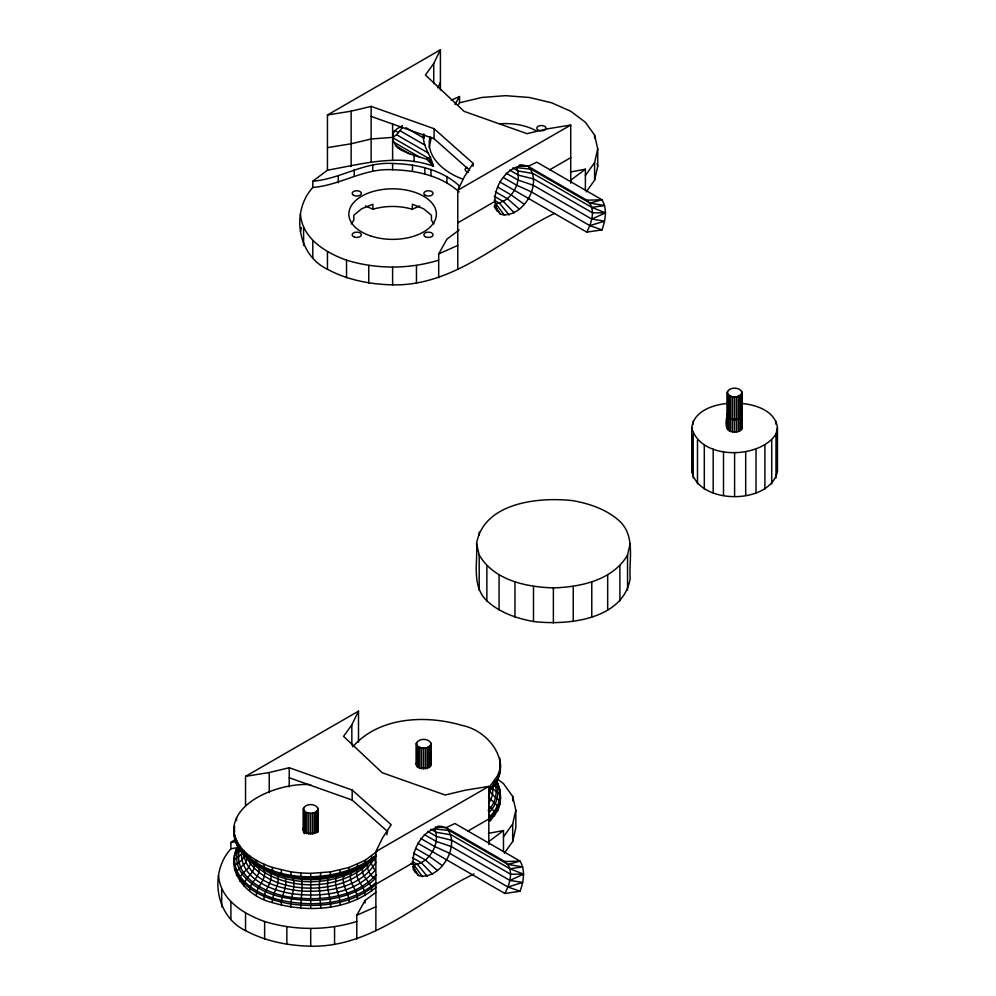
<?xml version="1.0" encoding="UTF-8"?>
<svg xmlns="http://www.w3.org/2000/svg" width="996" height="996" viewBox="0 0 996 996"><rect width="100%" height="100%" fill="white"/><g stroke="black" fill="none" stroke-linecap="round" stroke-linejoin="round"><path stroke-width="1.49" d="M435.339 826.917L446.171 827.664C461.883 844.21 440.705 880.875 418.532 875.546C402.82 859 423.997 822.335 446.171 827.664L504.823 861.528C514.621 869.371 509.877 884.137 504.823 893.449L417.797 843.201M518.792 165.685L528.079 166.32C543.779 182.866 522.614 219.531 500.428 214.202C484.728 197.656 505.893 160.991 528.079 166.32L586.731 200.184C596.529 208.027 591.786 222.805 586.731 232.105L499.706 181.857M446.171 827.664L454.923 823.518L520.099 861.142C525.602 870.355 523.485 881.684 520.099 891.246L504.823 893.449M528.079 166.32L536.832 162.174L601.995 199.798C607.51 209.011 605.381 220.34 601.995 229.902L586.731 232.105M375.803 856.572C338.478 888.693 273.514 887.747 240.073 850.435C213.43 807.445 276.826 781.922 310.702 784.686M234.558 826.232L234.259 833.552L234.583 830.664M238.144 846.015C223.478 870.84 248.228 897.197 272.306 902.55C306.419 912.809 347.878 911.016 376.102 887.287M233.911 864.142L234.558 858.353M241.605 851.082C239.189 877.924 270.8 890.499 292.7 893.798C321.222 897.496 355.36 893.736 374.969 870.38L371.483 864.204L371.022 861.017L373.077 857.506M386.846 834.822L387.344 830.477M490.754 788.595L488.613 797.373L497.502 805.839L497.851 810.408L490.169 821.102L489.87 816.483L488.65 814.653M499.805 769.609L497.851 775.286L490.169 785.981L489.87 790.401C515.032 766.41 491.115 731.151 462.057 725.412C425.877 714.692 379.165 716.709 352.709 746.851M499.457 774.091L500.465 763.82M497.851 810.408C501.81 801.033 501.362 789.654 496.22 780.802M241.256 850.771L236.861 844.969L234.558 837.81L234.558 834.822C239.239 852.128 256.458 861.951 272.306 867.429L272.481 871.774L273.539 872.845C297.53 880.476 323.887 880.476 347.878 872.845L348.936 871.774L349.11 867.429L365.009 860.382L377.223 851.207M238.43 847.77C228.843 874.463 260.155 892.777 282.254 897.147C313.541 903.845 350.268 901.044 375.081 878.958C369.977 875.384 366.117 868.861 367.673 862.499L362.893 866.62C359.394 876.841 372.467 881.821 371.633 891.134M249.025 858.677L250.394 861.017C251.54 870.317 238.442 872.309 239.75 881.111M247.494 857.394L245.763 862.598L236.861 871.052L236.525 875.621M354.887 869.508L357.24 868.562L357.464 864.204M554.598 213.381C501.934 238.704 454.699 286.25 392.611 284.856C370.051 284.358 347.467 280.013 327.447 269.269C297.194 254.964 290.882 211.339 312.794 187.485L312.794 181.222L327.447 170.191C362.357 163.917 398.537 153.633 433.484 166.208L426.774 159.285C414.485 155.052 388.627 150.745 393.345 132.866L396.844 128.907L402.409 125.683M499.805 758.031L500.117 768.339M300.456 231.645L301.39 227.524M474.034 873.94C420.872 899.376 373.326 947.545 310.702 946.2C288.143 945.702 265.571 941.357 245.539 930.613C215.298 916.308 208.973 872.683 230.898 848.829L230.898 842.554L235.778 838.881M423.561 138.469L424.508 134.348M430.073 136.863C424.894 157.443 445.909 173.254 463.19 179.243M429.089 147.445L431.38 137.398M317.363 826.817C321.16 834.138 306.121 835.793 303.294 830.178L303.332 808.964C305.062 803.137 316.355 803.137 318.085 808.964L318.122 830.888M304.054 829.817L304.054 826.817L303.294 830.178M318.085 808.964C316.355 814.803 305.062 814.803 303.332 808.964M327.447 170.191L327.447 115.013L351.14 111.166L371.147 106.385L434.082 128.696L473.112 163.356L464.447 176.578L457.774 190.261L457.774 269.269M416.291 764.816L416.291 743.751C418.021 737.912 429.313 737.912 431.031 743.751L431.031 764.816M476.574 543.555C483.707 502.221 539.571 496.693 573.248 500.727C590.18 503.802 606.987 509.591 619.885 521.394C635.46 536.458 628.862 559.528 630.169 578.676C623.048 620.01 567.172 625.538 533.495 621.504C516.575 618.429 499.768 612.64 486.87 600.849C471.282 585.773 477.881 562.703 476.574 543.555L479.188 555.033L479.188 590.155M431.031 743.751C429.313 749.577 418.021 749.577 416.291 743.751M586.221 191.867L594.587 180.201L594.587 162.647L597.725 148.877L594.587 135.107L585.387 122.271L570.733 111.253L551.647 102.8L529.424 97.484L505.57 95.666L481.715 97.484L459.492 102.8L457.998 105.476M594.587 180.201L597.725 166.432L597.725 148.877M504.312 853.211L512.679 841.545L512.679 823.991L515.828 810.221L512.679 796.451L503.478 783.615L497.378 779.021M512.679 841.545L515.828 827.776L515.828 810.221M627.555 590.155L627.555 555.033L630.169 543.555M741.534 403.43C756.001 404.65 775.324 411.012 777.453 427.645L777.453 471.544C769.883 505.009 699.317 505.009 691.747 471.544L691.747 427.645C693.876 411.012 713.198 404.65 727.665 403.43M691.747 471.544L692.618 467.697M741.721 414C742.344 420.922 728.711 421.271 727.229 415.108L727.229 392.524C728.96 386.697 740.24 386.697 741.97 392.524L742.02 428.79C739.655 432.364 734.525 432.563 730.765 431.48C723.718 428.99 726.196 418.133 727.952 412.879M727.229 415.108L727.478 414M726.918 427.645L727.952 425.429M741.97 392.524C740.24 398.363 728.96 398.363 727.229 392.524M741.248 412.879C745.282 420.549 728.188 422.204 726.918 415.108M742.02 428.79L742.281 415.108M775.996 477.943L775.996 434.044L777.453 427.645M497.502 779.756C499.594 773.743 501.386 767.418 499.805 761.019M234.558 855.377L236.861 848.206L238.903 846.388M239.675 848.754C231.782 878.235 268.198 894.371 291.928 897.384C320.949 901.143 355.186 897.521 376.077 874.911M375.081 857.07C353.891 898.653 265.758 898.753 245.912 855.85M346.745 872.459L353.045 870.018C344.778 879.493 358.074 889.44 357.464 899.326M358.249 868.076C352.285 878.435 365.594 885.78 365.009 895.504M245.489 854.63L241.742 860.258L234.919 865.387L234.558 869.931M570.733 183.214L570.733 125.048L547.041 128.895L527.033 133.676L464.099 111.365L425.454 75.024L433.733 63.483L440.406 49.8L327.447 115.013M437.73 87.885L440.406 82.407M488.824 844.546L488.824 786.392L465.132 790.239L445.125 795.02L382.19 772.709L343.545 736.368L351.837 724.827L358.498 711.144L245.539 776.357L245.539 805.864M375.878 930.613L375.878 851.605L382.539 837.922L391.204 824.7L352.173 790.04L289.238 767.729L269.231 772.51L245.539 776.357M454.998 104.555L459.492 96.525L451.313 100.148M438.688 277.735L438.688 253.905L446.918 239.177L459.119 229.989M301.228 877.812L300.68 872.994L290.832 871.861L272.306 867.429M356.792 939.066L356.792 915.237L365.009 900.521L376.002 892.254M329.95 877.127L330.585 871.861L349.11 867.429M237.82 847.484L236.525 849.688L236.525 852.676M488.65 803.921L492.622 795.045L492.771 785.869M423.474 133.999C422.279 146.288 430.733 155.04 433.484 166.208L428.741 158.451L392.611 137.585L396.545 134.721L402.571 127.388M351.19 223.901L353.792 220.278L353.792 215.261L361.66 208.762L372.902 204.217L372.902 209.235C385.701 205.537 399.533 205.537 412.319 209.235L419.764 205.935M585.387 175.483L594.587 162.647M303.294 830.39L304.054 829.319M303.581 830.44L304.328 829.407M417.013 761.604C412.581 769.709 432.401 770.991 431.081 762.662M479.188 555.033C494.053 580.357 526.149 587.03 553.378 587.901C580.593 587.03 612.702 580.357 627.555 555.033M691.747 427.645C700.088 460.214 759.699 459.517 775.996 434.044M503.478 836.827L512.679 823.991M345.575 872.957L337.32 875.26C332.017 884.946 340.669 895.13 340.097 905.115M371.022 861.017C340.906 892.727 280.511 892.727 250.394 861.017M490.169 788.969L497.851 778.274L497.851 775.286M488.899 790.911L494.29 785.222L494.614 780.789M488.189 810.682C494.9 803.648 498.336 792.841 494.688 783.541M488.899 812.736C497.116 804.718 500.639 791.795 495.46 781.175L497.502 782.993L499.805 790.152L500.465 798.929M489.87 816.483C497.116 809.325 501.797 798.904 499.457 788.658L493.618 785.109M490.169 818.114C496.145 811.877 501.324 803.336 500.117 794.41L491.675 788.16M345.488 872.944C338.615 882.481 349.733 892.603 349.11 902.55M242.7 853.373L234.259 859.623C234.284 887.81 267.351 900.21 290.832 903.995C320.052 907.891 353.094 904.306 376.102 884.299M392.685 132.68L394.79 130.464L398.512 132.617M376.102 855.153C338.889 885.307 264.948 886.079 236.525 843.488L236.525 840.512M369.678 861.801L375.081 857.133L373.562 857.22M375.803 882.655C350.256 904.505 313.18 907.182 281.457 900.409C259.807 895.541 230.599 880.203 234.919 853.871L240.746 850.323M363.266 866.022L371.359 860.42L371.633 856.025M570.733 180.226L585.387 169.208L585.387 190.112M488.824 841.57L503.478 830.552L503.478 851.456M430.708 157.007L426.774 159.285M362.893 866.62C330.884 887.436 283.536 887.374 253.743 862.499C257.553 872.944 243.285 876.978 244.194 886.316M457.774 190.261L570.733 125.048M457.774 222.867L494.701 201.553M549.58 169.868L570.733 157.654M375.878 851.605L488.824 786.392M375.878 884.211L412.805 862.897M467.672 831.212L488.824 818.998M291.928 876.741L282.266 875.322L281.457 874.326L281.32 869.994M351.638 871.425L364.76 864.752L365.009 860.382M506.155 173.167L518.082 180.052L533.146 185.206L591.786 219.07L605.493 212.833L591.786 207.38L533.146 173.516L518.082 170.963L512.778 167.913M424.259 834.511L436.173 841.396L451.238 846.55L509.89 880.402L523.585 874.177L509.89 868.724L451.238 834.86L436.173 832.307L430.882 829.245M312.794 181.222C340.433 178.994 364.212 161.613 392.611 163.481C416.253 164.079 441.104 169.37 459.119 185.654L459.119 188.157M312.794 187.485C340.433 185.268 364.212 167.888 392.611 169.756C416.253 170.353 441.104 175.645 459.119 191.917M438.688 253.905L457.774 245.439M356.792 915.237L375.878 906.783M357.24 868.562L346.994 872.558L347.878 872.845M273.539 872.845L274.423 872.558L264.164 868.562L250.058 860.42L249.772 856.025M503.876 177.836L516.563 185.169L531.192 191.78L589.844 225.631L604.597 221.137L591.786 219.07M420.698 838.445L434.654 846.513L449.283 853.111L507.935 886.975L522.701 882.481L509.89 880.402M348.936 871.774C324.26 879.617 297.144 879.617 272.481 871.774M504.486 215.46L495.796 203.582C511.209 201.939 522.85 181.782 516.563 167.614L531.192 169.196L589.844 203.06L601.995 199.798L586.731 200.184M411.248 863.408L413.888 864.926C429.313 863.283 440.942 843.126 434.654 828.958L449.283 830.54L507.935 864.404L520.099 861.142L504.823 861.528M337.32 875.26L339.15 875.322L339.96 874.326L340.097 869.994M300.456 214.09C302.224 238.53 325.667 252.71 346.533 260.168C376.426 269.331 408.796 269.331 438.688 260.168M218.547 875.434C220.328 899.874 243.771 914.054 264.625 921.512C294.517 930.675 326.9 930.675 356.792 921.512M266.53 869.508L264.164 868.562L263.952 864.204M329.489 876.741L338.478 874.986M570.372 172.009L585.387 169.208M230.898 842.554L236.899 841.446M230.898 848.829L236.899 847.708M488.476 833.341L503.478 830.552M327.447 147.62L351.14 143.773L371.147 138.992L392.262 137.386M591.786 207.38L604.597 205.562L589.844 203.06M509.89 868.724L522.701 866.906L507.935 864.404M300.68 872.994L310.702 873.368L330.585 871.861M322.754 877.638L328.705 876.953C325.094 886.801 331.021 896.96 330.585 906.97M316.118 877.962L305.299 877.962M253.133 861.777L250.058 860.42M605.493 212.833L592.458 212.833L533.806 178.981L518.605 175.209L509.728 170.092M523.585 874.177L510.55 874.177L451.898 840.313L436.696 836.553L427.819 831.436M519.688 164.85L524.033 165.075M437.779 826.182L442.124 826.406M244.194 851.207L244.506 855.614L247.855 857.22M299.908 877.663L292.7 876.953C296.322 886.801 290.384 896.96 290.832 906.97M291.268 876.667L282.939 874.986M275.842 872.957L284.084 875.26C289.388 884.946 280.735 895.13 281.32 905.115M589.844 225.631L601.995 229.902M507.935 886.975L520.099 891.246M371.147 116.42L434.082 138.73L469.664 170.328M289.238 777.764L352.173 800.074L387.768 831.672M365.457 205.935L372.902 209.235M259.383 865.898L262.956 867.703M263.952 899.326C263.417 889.602 274.921 881.597 269.779 871.425L263.168 868.076C269.132 878.435 255.823 885.78 256.395 895.504M405.932 127.725L423.91 138.108M400.218 130.85L424.869 145.08M497.776 187.173L510.998 194.805L524.033 204.168M396.545 134.721L427.919 152.836M495.386 191.78L507.325 198.677L519.314 209.148M494.253 196.274L503.391 201.553L514.26 212.833M392.598 141.532L420.051 157.38M494.153 200.159L499.457 203.221L509.193 214.987M395.387 145.615L409.667 153.857M397.267 147.557L402.409 150.521M415.867 848.517L429.089 856.149L442.124 865.512M413.477 853.124L425.429 860.021L437.406 870.492M412.344 857.618L421.495 862.897L432.351 874.177M412.244 861.503L417.561 864.565L427.296 876.331M258.151 866.022L256.644 864.752L256.395 860.382M488.849 806.025L494.29 811.304L494.614 815.898M268.36 870.018L269.779 871.425M275.929 872.944C282.789 882.481 271.671 892.603 272.306 902.55M242.028 852.103L246.336 857.133M413.888 864.926L422.578 876.804M741.248 425.429L742.281 427.645M434.032 223.901L431.43 220.278L431.43 215.261L423.561 208.762L412.319 204.217L412.319 209.235M317.363 829.319L318.122 830.39M317.089 829.407L317.824 830.44M494.377 205.188L500.428 214.202M412.469 866.532L418.532 875.546M494.165 206.458L497.328 211.326M413.054 869.022L415.419 872.67M496.556 782.271L497.851 784.475M291.467 877.127L290.832 871.861M320.177 877.812L320.737 872.994M489.36 790.413L492.622 795.045L499.457 800.174L499.805 804.718M597.102 163.68L597.725 166.432M240.073 850.435L239.75 846.002M373.923 857.394L375.654 862.598C361.125 887.411 328.294 892.379 301.925 891.034C279.141 888.93 247.68 880.128 243.622 853.809M258.524 866.62C262.01 876.841 248.95 881.821 249.772 891.134M233.911 829.033L234.919 839.304M775.996 421.246L775.996 424.271M771.713 440.02L771.713 483.907M764.903 445.137L764.903 489.036M756.026 449.072L756.026 492.97M745.693 451.537L745.693 495.435M741.721 391.428L741.721 416.204M741.248 417.324L741.248 429.861M740.987 394.653L740.987 417.224M740.028 418.233L740.028 430.782M739.816 395.537L739.816 418.108M738.434 418.943L738.434 431.48M738.285 396.209L738.285 418.793M736.592 419.391L736.592 431.928M736.505 396.645L736.505 419.216M734.6 396.781L734.6 432.077M734.6 452.383L734.6 496.282M732.695 396.645L732.608 431.928M730.915 396.209L730.765 431.48M729.383 395.537L729.383 418.108M729.172 418.233L729.172 430.782M728.213 394.653L728.213 417.224M727.952 417.324L727.952 429.861M727.478 391.428L727.478 416.204M727.18 413.95L727.18 428.79M723.507 451.537L723.507 495.435M713.173 449.072L713.173 492.97M704.297 445.137L704.297 489.036M697.486 440.02L697.486 483.907M693.204 421.246L693.204 424.271M693.204 434.044L693.204 477.943M619.885 565.728L619.885 600.849M607.685 574.916L607.685 610.025M594.587 135.107L594.587 138.033M591.773 581.963L591.773 617.072M573.248 586.383L573.248 621.504M553.378 587.901L553.378 623.01M533.495 586.383L533.495 621.504M514.969 581.963L514.969 617.072M512.679 796.451L512.679 800.834M499.071 574.916L499.071 610.025M486.87 565.728L486.87 600.849M479.188 532.076L479.188 535.138M473.112 163.356L473.112 166.22M459.492 96.525L459.492 102.8M446.918 176.466L446.918 182.741M440.406 49.8L440.406 89.939M434.082 128.696L434.082 138.73M433.733 63.483L433.733 83.664M431.007 169.42L431.007 175.694M430.782 742.643L430.782 765.924M430.048 745.88L430.048 766.945M428.878 746.763L428.878 767.829M427.346 747.436L427.346 768.501M425.566 747.859L425.566 768.924M424.844 167.951L424.844 174.213M423.661 748.008L423.661 769.074M421.756 747.859L421.756 768.924M419.976 747.436L419.976 768.501M418.445 746.763L418.445 767.829M417.274 745.88L417.274 766.945M416.465 265.484L416.465 283.051M416.54 742.643L416.54 765.924M414.075 155.115L414.075 161.564M412.493 164.987L412.493 171.262M392.611 123.703L392.611 135.605M392.611 139.104L392.611 159.933M392.611 163.481L392.611 169.756M392.611 267.302L392.611 284.856M372.728 164.987L372.728 171.262M371.147 106.385L371.147 161.564M368.757 265.484L368.757 283.051M365.009 900.521L365.009 903.023M358.498 711.144L358.498 742.194M354.215 169.42L354.215 175.694M352.173 790.04L352.173 800.074M351.837 724.827L351.837 745.008M351.14 111.166L351.14 166.344M346.533 260.168L346.533 277.735M338.304 176.466L338.304 182.741M334.556 926.828L334.556 944.382M327.447 251.714L327.447 269.269M320.737 908.103L319.293 887.324L319.791 877.974L301.626 877.974L302.124 887.324L300.68 908.103M317.824 807.868L317.824 832.644M317.089 811.093L317.089 832.158M315.919 811.977L315.919 833.042M314.387 812.649L314.387 833.714M312.794 240.696L312.794 258.25M312.62 813.072L312.62 834.15M310.702 813.222L310.702 834.287M310.702 873.368L310.702 908.489M310.702 928.646L310.702 946.2M308.797 813.072L308.797 834.15M307.017 812.649L307.017 833.714M305.498 811.977L305.498 833.042M304.328 811.093L304.328 833.664M303.593 227.86L303.593 245.427M303.581 807.868L303.581 832.644M303.294 827.888L303.294 830.888M289.238 767.729L289.238 786.79M286.848 926.828L286.848 944.382M269.231 772.51L269.231 792.692M264.625 921.512L264.625 939.066M245.539 913.058L245.539 930.613M236.525 817.554L236.525 820.542M230.898 902.04L230.898 919.594M221.685 889.204L221.685 906.758M543.716 130.488A4.607 2.664 0 0 1 536.819 128.422A4.607 2.664 0 0 1 542.982 125.683A4.607 2.664 0 0 1 544.663 130.065M468.531 172.134A4.607 2.664 0 0 1 465.157 169.918A4.607 2.664 0 0 1 467.423 167.266M499.855 123.815A43.774 25.274 0 0 1 536.52 131.011M370.724 235.977A43.774 25.274 0 0 0 436.385 214.09A43.774 25.274 0 0 0 370.724 192.203A43.774 25.274 0 0 0 370.724 235.977M353.505 195.278A4.607 2.664 0 0 0 361.224 194.083A4.607 2.664 0 0 0 355.572 190.834A4.607 2.664 0 0 0 353.505 195.278M425.192 195.278A4.607 2.664 0 0 0 432.899 194.083A4.607 2.664 0 0 0 427.259 190.834A4.607 2.664 0 0 0 425.192 195.278M425.192 236.662A4.607 2.664 0 0 0 432.899 235.479A4.607 2.664 0 0 0 427.259 232.217A4.607 2.664 0 0 0 425.192 236.662M354.464 237.085A4.607 2.664 0 0 0 361.374 234.782A4.607 2.664 0 0 0 354.464 232.479A4.607 2.664 0 0 0 354.464 237.085"/></g></svg>
